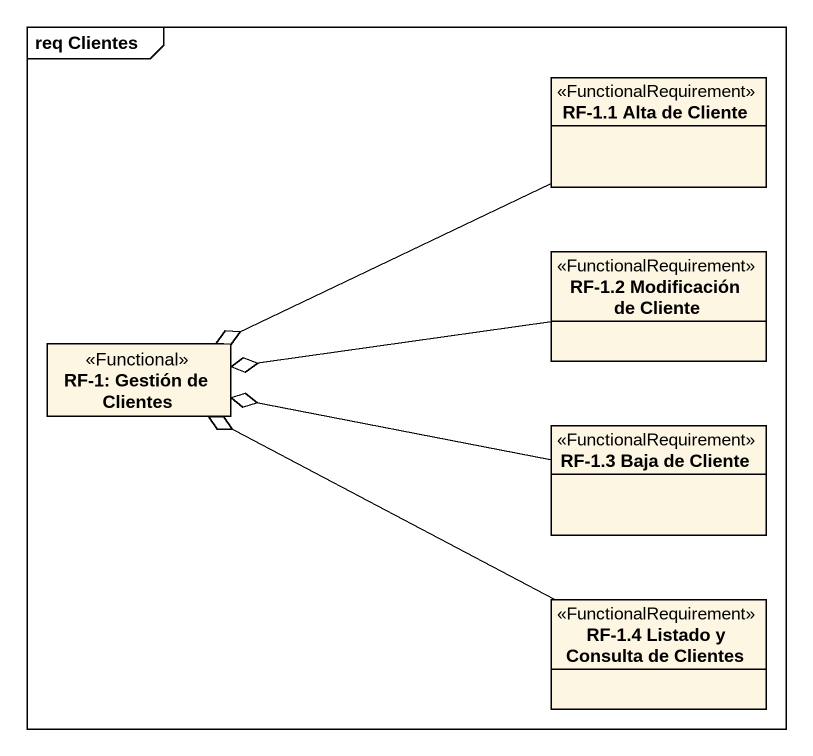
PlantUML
@startuml
mainframe req Clientes
hide circle
hide empty members
class "RF-1.1 Alta de Cliente" as RF_1_1_Alta_de_Cliente <<FunctionalRequirement>>
class "RF-1.2 Modificación de Cliente" as RF_1_2_Modificación_de <<FunctionalRequirement>>
class "RF-1: Gestión de Clientes" as RF_1_Gestión_de_Clientes <<Functional>>
class "RF-1.3 Baja de Cliente" as RF_1_3_Baja_de_Cliente <<FunctionalRequirement>>
class "RF-1.4 Listado y Consulta de Clientes" as RF_1_4_Listado_y_Consulta <<FunctionalRequirement>>
RF_1_1_Alta_de_Cliente -left-o RF_1_Gestión_de_Clientes
RF_1_2_Modificación_de -left-o RF_1_Gestión_de_Clientes
RF_1_3_Baja_de_Cliente -left-o RF_1_Gestión_de_Clientes
RF_1_4_Listado_y_Consulta -left-o RF_1_Gestión_de_Clientes
@enduml
